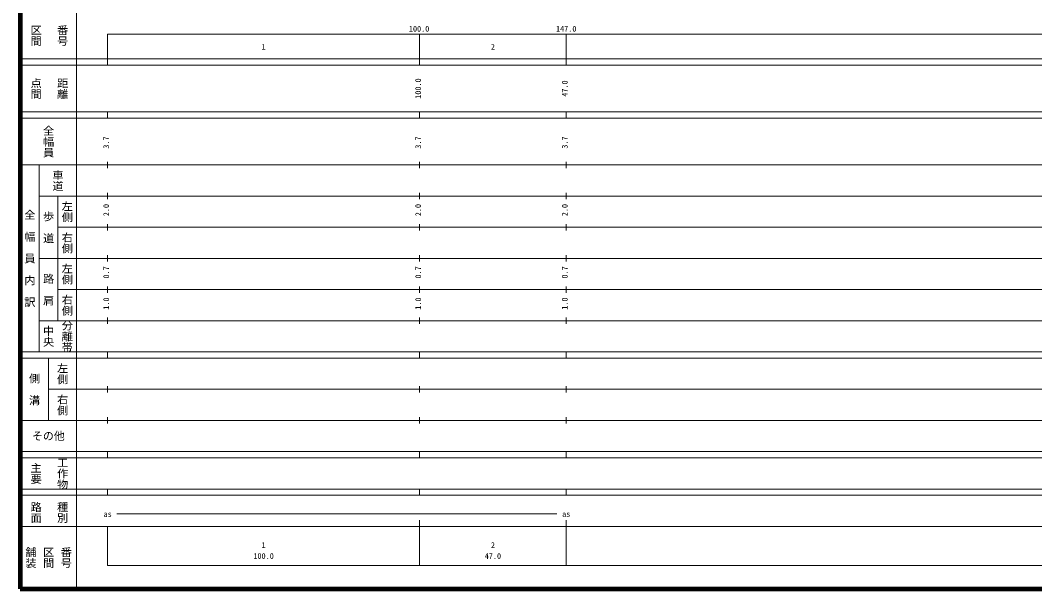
# Model space of a CAD drawing. Units: millimetres on the paper, enlarged 1000 times. Extents: x 40000 to 680000, y 20000 to 380000.
# Drawn here: x 40000 to 365183, y 20000 to 202409 of the extents above; entities that cross this region are included whole.
import ezdxf
from ezdxf.enums import TextEntityAlignment as Align

# ---------------------------------------------------------------- set-up
doc = ezdxf.new("R2010")
doc.units = ezdxf.units.MM
doc.header["$LTSCALE"] = 1000
doc.layers.add('M-TTL', color=2, linetype='Continuous', lineweight=140)
doc.layers.add('M-TTL-BAND', color=7, linetype='Continuous', lineweight=13)
doc.styles.add('@ＭＳ ゴシック', font='')
doc.styles.add('ＭＳ ゴシック', font='')
doc.styles.get('@ＭＳ ゴシック').set_extended_font_data('@MS Gothic')
doc.styles.get('ＭＳ ゴシック').set_extended_font_data('MS Gothic')

msp = doc.modelspace()

# ---------------------------------------------------------------- linework, layer by layer
at = {"layer": 'M-TTL'}
for p, q in [((40000, 380000), (40000, 20000)), ((40000, 20000), (680000, 20000))]:
    msp.add_line(p, q, dxfattribs=at)
at = {"layer": 'M-TTL-BAND'}
for p, q in [((58000, 370000), (58000, 20000)), ((68000, 198000), (579000, 198000)), ((68000, 198000), (68000, 188000)), ((168000, 188000), (168000, 198000)), ((215000, 188000), (215000, 198000)), ((40000, 190000), (579000, 190000)), ((40000, 188000), (579000, 188000)), ((40000, 173000), (579000, 173000)), ((68000, 171000), (68000, 173000)), ((168000, 171000), (168000, 173000)), ((215000, 171000), (215000, 173000)), ((40000, 171000), (579000, 171000)), ((68000, 155000), (68000, 157000)), ((168000, 155000), (168000, 157000)), ((215000, 155000), (215000, 157000)), ((40000, 156000), (579000, 156000)), ((46000, 96000), (46000, 156000)), ((68000, 145000), (68000, 147000)), ((168000, 145000), (168000, 147000)), ((215000, 145000), (215000, 147000)), ((46000, 146000), (579000, 146000)), ((52000, 146000), (52000, 106000)), ((68000, 135000), (68000, 137000)), ((168000, 135000), (168000, 137000)), ((215000, 135000), (215000, 137000)), ((52000, 136000), (579000, 136000)), ((68000, 125000), (68000, 127000)), ((168000, 125000), (168000, 127000)), ((215000, 125000), (215000, 127000)), ((46000, 126000), (579000, 126000)), ((52000, 116000), (579000, 116000)), ((68000, 115000), (68000, 117000)), ((168000, 115000), (168000, 117000)), ((215000, 115000), (215000, 117000)), ((46000, 106000), (579000, 106000)), ((68000, 105000), (68000, 107000)), ((168000, 105000), (168000, 107000)), ((215000, 105000), (215000, 107000)), ((40000, 96000), (579000, 96000)), ((68000, 94000), (68000, 96000)), ((168000, 94000), (168000, 96000)), ((215000, 94000), (215000, 96000)), ((40000, 94000), (579000, 94000)), ((49000, 94000), (49000, 74000)), ((68000, 83000), (68000, 85000)), ((168000, 83000), (168000, 85000)), ((215000, 83000), (215000, 85000)), ((49000, 84000), (579000, 84000)), ((68000, 73000), (68000, 75000)), ((168000, 73000), (168000, 75000)), ((215000, 73000), (215000, 75000)), ((40000, 74000), (579000, 74000)), ((40000, 64000), (579000, 64000)), ((40000, 62000), (579000, 62000)), ((68000, 62000), (68000, 64000)), ((168000, 62000), (168000, 64000)), ((215000, 62000), (215000, 64000)), ((40000, 52000), (579000, 52000)), ((40000, 50000), (579000, 50000)), ((68000, 50000), (68000, 52000)), ((168000, 50000), (168000, 52000)), ((215000, 50000), (215000, 52000)), ((71000, 44000), (212000, 44000)), ((40000, 40000), (579000, 40000)), ((68000, 40000), (68000, 27500)), ((168000, 27500), (168000, 42000)), ((215000, 27500), (215000, 42000)), ((68000, 27500), (579000, 27500))]:
    msp.add_line(p, q, dxfattribs=at)

# ---------------------------------------------------------------- texts
at = {"layer": 'M-TTL-BAND', "style": '@ＭＳ ゴシック'}
for s, p in [('区間', (45000, 197500)), ('番号', (53500, 197500)), ('点間', (45000, 180500)), ('距離', (53500, 180500)), ('全幅員', (49000, 163500)), ('車道', (52000, 151000)), ('左側', (55000, 141000)), ('全\u3000幅\u3000員\u3000内\u3000訳', (43000, 126000)), ('歩\u3000道', (49000, 136000)), ('右側', (55000, 131000)), ('左側', (55000, 121000)), ('路\u3000肩', (49000, 116000)), ('右側', (55000, 111000)), ('中央', (49000, 101000)), ('分離帯', (55000, 101000)), ('左側', (53500, 89000)), ('側\u3000溝', (44500, 84000)), ('右側', (53500, 79000)), ('主要', (45000, 57000)), ('工作物', (53500, 57000)), ('路面', (45000, 44500)), ('種別', (53500, 44500)), ('舗装', (43333, 30000)), ('区間', (49000, 30000)), ('番号', (54667, 30000))]:
    msp.add_text(s, height=2566, rotation=270, dxfattribs=at).set_placement(p, align=Align.MIDDLE_CENTER)
at = {"layer": 'M-TTL-BAND', "style": 'ＭＳ ゴシック'}
for s, p in [('100.0', (167844, 198195)), ('147.0', (215000, 198195)), ('1', (118000, 192405)), ('2', (191500, 192405)), ('as', (68000, 42500)), ('as', (215000, 42500)), ('1', (118000, 32523)), ('2', (191500, 32523)), ('100.0', (118000, 29033)), ('47.0', (191500, 29033))]:
    msp.add_text(s, height=1833, dxfattribs=at).set_placement(p, align=Align.BOTTOM_CENTER)
for s, p in [('100.0', (169000, 180500)), ('47.0', (216000, 180500)), ('3.7', (69000, 163174)), ('3.7', (169000, 163174)), ('3.7', (216000, 163174)), ('2.0', (69000, 141500)), ('2.0', (169000, 141500)), ('2.0', (216000, 141500)), ('0.7', (69000, 121500)), ('0.7', (169000, 121500)), ('0.7', (216000, 121500)), ('1.0', (69000, 111500)), ('1.0', (169000, 111500)), ('1.0', (216000, 111500))]:
    msp.add_text(s, height=1833, rotation=90, dxfattribs=at).set_placement(p, align=Align.BOTTOM_CENTER)
msp.add_text('その他', height=2566, dxfattribs=at).set_placement((49000, 69000), align=Align.MIDDLE_CENTER)

doc.saveas('drawing.dxf')
